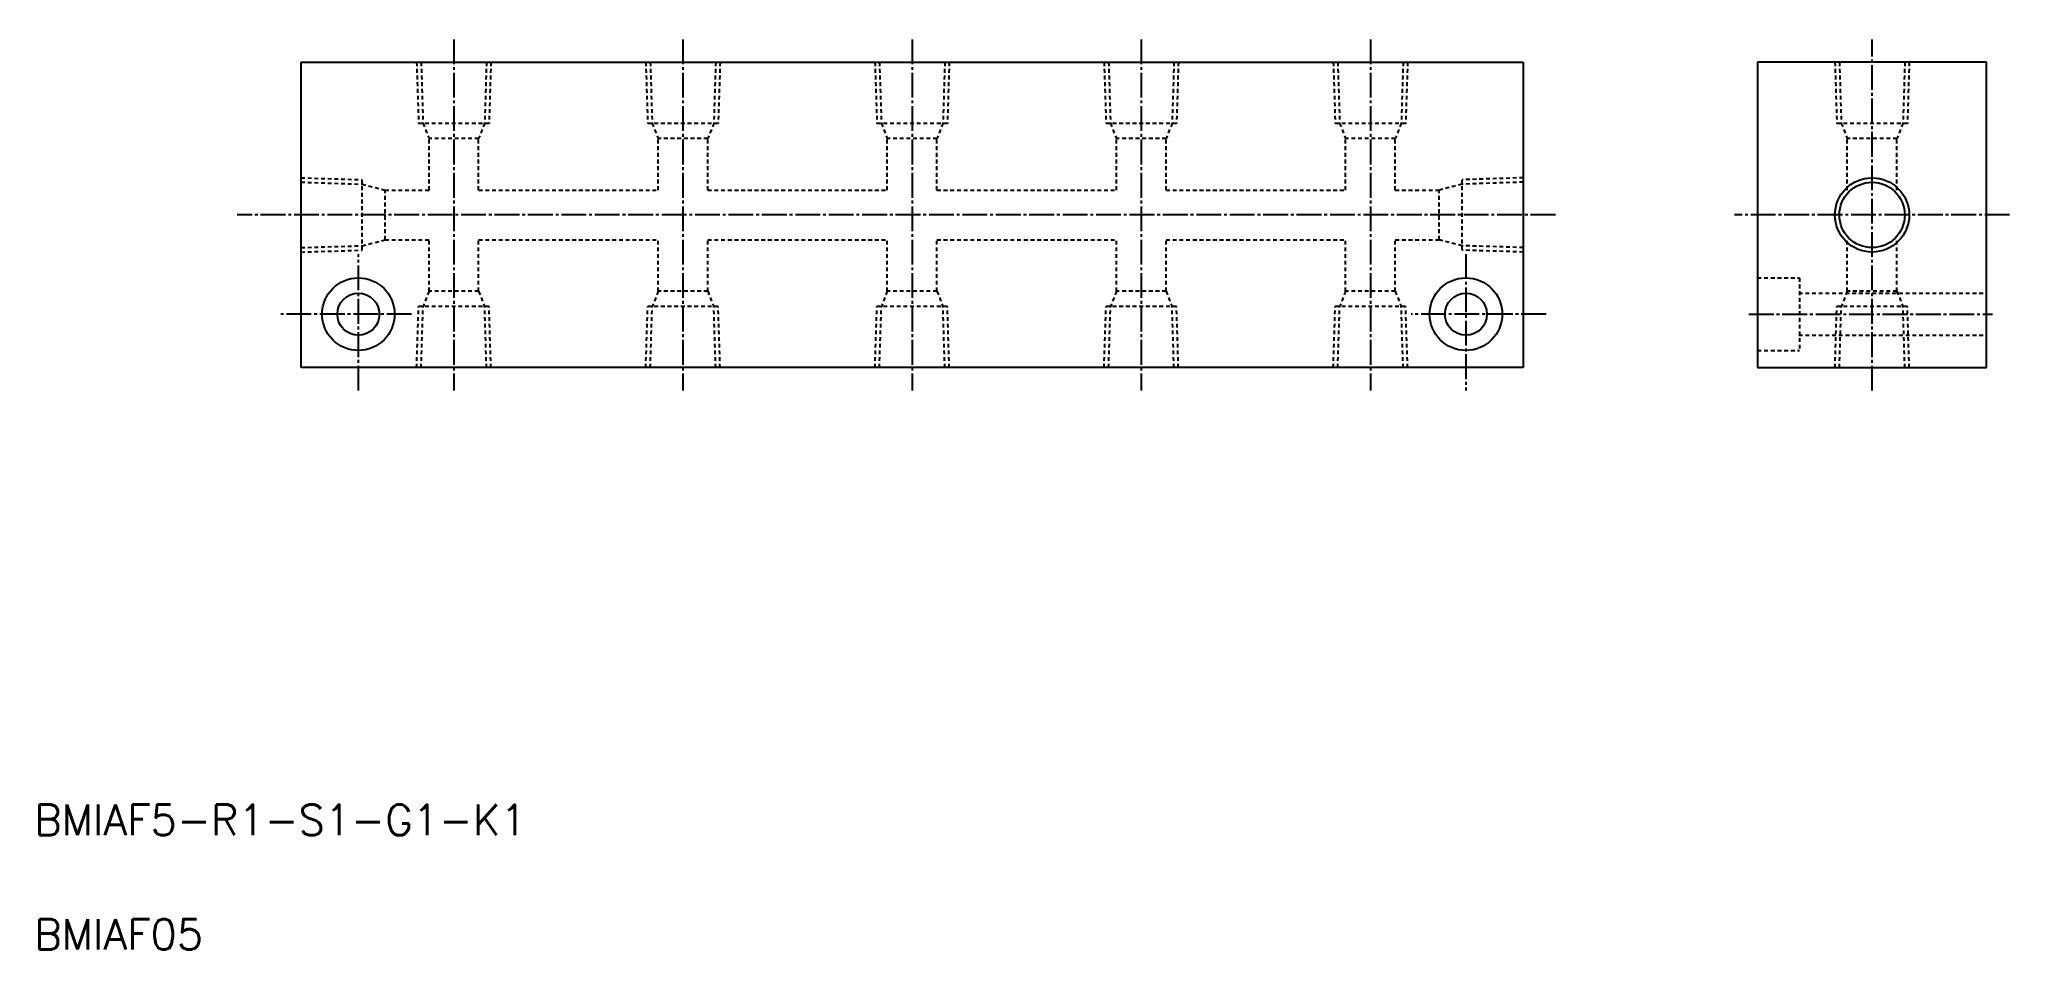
# Model space of a CAD drawing. Extents: x 11 to 269, y 10 to 129.
import ezdxf

# ---------------------------------------------------------------- set-up
doc = ezdxf.new("R2010")
doc.units = 0
doc.header["$LTSCALE"] = 0.25
doc.linetypes.add('CENTER', pattern=[17.5, 13, -1.5, 1.5, -1.5])
doc.linetypes.add('DASHED', pattern=[3.5, 2, -1.5])
doc.layers.get('0').update_dxf_attribs({"linetype": 'CONTINUOUS'})
doc.layers.add('CENTER', color=1, linetype='CENTER')
doc.styles.get("Standard").update_dxf_attribs({"font": 'txt.shx', "height": 3.2})

msp = doc.modelspace()

# ---------------------------------------------------------------- linework, layer by layer
for p, q in [((44.94, 126.25), (204.94, 126.25)), ((44.94, 86.25), (44.94, 126.25)), ((204.94, 126.25), (204.94, 86.25)), ((265.61, 126.25), (235.61, 126.25)), ((235.61, 126.25), (235.61, 86.25)), ((265.61, 86.25), (265.61, 126.25)), ((265.61, 106.25), (265.61, 106.25)), ((265.61, 96.25), (265.61, 96.25)), ((204.94, 86.25), (44.94, 86.25)), ((235.61, 86.25), (265.61, 86.25))]:
    msp.add_line(p, q)
at = {"color": 3, "linetype": 'DASHED'}
for p, q in [((60.07, 126.25), (60.33, 118.25)), ((60.66, 126.25), (60.91, 118.25)), ((69.22, 126.25), (68.97, 118.25)), ((69.8, 126.25), (69.55, 118.25)), ((90.07, 126.25), (90.33, 118.25)), ((90.66, 126.25), (90.91, 118.25)), ((99.22, 126.25), (98.97, 118.25)), ((99.8, 126.25), (99.55, 118.25)), ((120.07, 126.25), (120.33, 118.25)), ((120.66, 126.25), (120.91, 118.25)), ((129.22, 126.25), (128.97, 118.25)), ((129.8, 126.25), (129.55, 118.25)), ((150.07, 126.25), (150.33, 118.25)), ((150.66, 126.25), (150.91, 118.25)), ((159.22, 126.25), (158.97, 118.25)), ((159.8, 126.25), (159.55, 118.25)), ((180.07, 126.25), (180.33, 118.25)), ((180.66, 126.25), (180.91, 118.25)), ((189.22, 126.25), (188.97, 118.25)), ((189.8, 126.25), (189.55, 118.25)), ((245.75, 126.25), (246, 118.25)), ((246.33, 126.25), (246.58, 118.25)), ((254.9, 126.25), (254.65, 118.25)), ((255.48, 126.25), (255.23, 118.25)), ((69.55, 118.25), (60.33, 118.25)), ((60.91, 118.25), (61.69, 116.25)), ((68.19, 116.25), (61.69, 116.25)), ((61.69, 109.5), (61.69, 116.25)), ((68.97, 118.25), (68.19, 116.25)), ((68.19, 109.5), (68.19, 116.25)), ((99.55, 118.25), (90.33, 118.25)), ((90.91, 118.25), (91.69, 116.25)), ((91.69, 109.5), (91.69, 116.25)), ((98.19, 116.25), (91.69, 116.25)), ((98.97, 118.25), (98.19, 116.25)), ((98.19, 109.5), (98.19, 116.25)), ((129.55, 118.25), (120.33, 118.25)), ((120.91, 118.25), (121.69, 116.25)), ((128.19, 116.25), (121.69, 116.25)), ((121.69, 109.5), (121.69, 116.25)), ((128.97, 118.25), (128.19, 116.25)), ((128.19, 109.5), (128.19, 116.25)), ((159.55, 118.25), (150.33, 118.25)), ((150.91, 118.25), (151.69, 116.25)), ((151.69, 109.5), (151.69, 116.25)), ((158.19, 116.25), (151.69, 116.25)), ((158.97, 118.25), (158.19, 116.25)), ((158.19, 109.5), (158.19, 116.25)), ((189.55, 118.25), (180.33, 118.25)), ((180.91, 118.25), (181.69, 116.25)), ((188.19, 116.25), (181.69, 116.25)), ((181.69, 109.5), (181.69, 116.25)), ((188.97, 118.25), (188.19, 116.25)), ((188.19, 109.5), (188.19, 116.25)), ((255.23, 118.25), (246, 118.25)), ((246.58, 118.25), (247.36, 116.25)), ((253.86, 116.25), (247.36, 116.25)), ((247.36, 109.5), (247.36, 116.25)), ((254.65, 118.25), (253.86, 116.25)), ((253.86, 109.5), (253.86, 116.25)), ((44.94, 111.12), (52.94, 110.86)), ((204.94, 111.12), (196.94, 110.86)), ((44.94, 110.54), (52.94, 110.28)), ((52.94, 101.64), (52.94, 110.86)), ((52.94, 110.28), (55.94, 109.5)), ((55.94, 109.5), (61.69, 109.5)), ((55.94, 103), (55.94, 109.5)), ((68.19, 109.5), (91.69, 109.5)), ((98.19, 109.5), (121.69, 109.5)), ((128.19, 109.5), (151.69, 109.5)), ((158.19, 109.5), (181.69, 109.5)), ((188.19, 109.5), (193.94, 109.5)), ((196.94, 110.28), (193.94, 109.5)), ((193.94, 103), (193.94, 109.5)), ((196.94, 101.64), (196.94, 110.86)), ((204.94, 110.54), (196.94, 110.28)), ((44.94, 101.97), (52.94, 102.22)), ((44.94, 101.39), (52.94, 101.64)), ((52.94, 102.22), (55.94, 103)), ((55.94, 103), (61.69, 103)), ((61.69, 96.25), (61.69, 103)), ((68.19, 96.25), (68.19, 103)), ((68.19, 103), (91.69, 103)), ((91.69, 96.25), (91.69, 103)), ((98.19, 103), (121.69, 103)), ((98.19, 96.25), (98.19, 103)), ((121.69, 96.25), (121.69, 103)), ((128.19, 103), (151.69, 103)), ((128.19, 96.25), (128.19, 103)), ((151.69, 96.25), (151.69, 103)), ((158.19, 96.25), (158.19, 103)), ((158.19, 103), (181.69, 103)), ((181.69, 96.25), (181.69, 103)), ((188.19, 96.25), (188.19, 103)), ((188.19, 103), (193.94, 103)), ((196.94, 102.22), (193.94, 103)), ((204.94, 101.97), (196.94, 102.22)), ((204.94, 101.39), (196.94, 101.64)), ((247.36, 96.25), (247.36, 103)), ((253.86, 96.25), (253.86, 103)), ((61.69, 96.25), (60.91, 94.25)), ((68.19, 96.25), (61.69, 96.25)), ((68.19, 96.25), (68.97, 94.25)), ((91.69, 96.25), (90.91, 94.25)), ((98.19, 96.25), (91.69, 96.25)), ((98.19, 96.25), (98.97, 94.25)), ((121.69, 96.25), (120.91, 94.25)), ((128.19, 96.25), (121.69, 96.25)), ((128.19, 96.25), (128.97, 94.25)), ((151.69, 96.25), (150.91, 94.25)), ((158.19, 96.25), (151.69, 96.25)), ((158.19, 96.25), (158.97, 94.25)), ((181.69, 96.25), (180.91, 94.25)), ((188.19, 96.25), (181.69, 96.25)), ((188.19, 96.25), (188.97, 94.25)), ((235.61, 98), (241.11, 98)), ((241.01, 96), (265.61, 96)), ((241.11, 98), (241.11, 88.5)), ((247.36, 96.25), (246.58, 94.25)), ((253.86, 96.25), (247.36, 96.25)), ((253.86, 96.25), (254.65, 94.25)), ((60.07, 86.25), (60.33, 94.25)), ((69.55, 94.25), (60.33, 94.25)), ((60.66, 86.25), (60.91, 94.25)), ((69.22, 86.25), (68.97, 94.25)), ((69.8, 86.25), (69.55, 94.25)), ((90.07, 86.25), (90.33, 94.25)), ((99.55, 94.25), (90.33, 94.25)), ((90.66, 86.25), (90.91, 94.25)), ((99.22, 86.25), (98.97, 94.25)), ((99.8, 86.25), (99.55, 94.25)), ((120.07, 86.25), (120.33, 94.25)), ((129.55, 94.25), (120.33, 94.25)), ((120.66, 86.25), (120.91, 94.25)), ((129.22, 86.25), (128.97, 94.25)), ((129.8, 86.25), (129.55, 94.25)), ((150.07, 86.25), (150.33, 94.25)), ((159.55, 94.25), (150.33, 94.25)), ((150.66, 86.25), (150.91, 94.25)), ((159.22, 86.25), (158.97, 94.25)), ((159.8, 86.25), (159.55, 94.25)), ((180.07, 86.25), (180.33, 94.25)), ((189.55, 94.25), (180.33, 94.25)), ((180.66, 86.25), (180.91, 94.25)), ((189.22, 86.25), (188.97, 94.25)), ((189.8, 86.25), (189.55, 94.25)), ((245.75, 86.25), (246, 94.25)), ((255.23, 94.25), (246, 94.25)), ((246.33, 86.25), (246.58, 94.25)), ((254.9, 86.25), (254.65, 94.25)), ((255.48, 86.25), (255.23, 94.25)), ((241.01, 90.5), (265.61, 90.5)), ((235.61, 88.5), (241.11, 88.5))]:
    msp.add_line(p, q, dxfattribs=at)
at = {"color": 3}
msp.add_circle((250.61, 106.25), 4.86, dxfattribs=at)
for centre, radius in [((250.61, 106.25), 4.28), ((52.44, 93.25), 4.75), ((52.44, 93.25), 2.75), ((197.44, 93.25), 4.75), ((197.44, 93.25), 2.75)]:
    msp.add_circle(centre, radius)
at = {"layer": 'CENTER', "color": 1, "linetype": 'CENTER'}
for p, q in [((64.94, 129.25), (64.94, 83.25)), ((94.94, 129.25), (94.94, 83.25)), ((124.94, 129.25), (124.94, 83.25)), ((154.94, 129.25), (154.94, 83.25)), ((184.94, 129.25), (184.94, 83.25)), ((250.61, 83.25), (250.61, 129.25)), ((209.15, 106.25), (36.59, 106.25)), ((268.61, 106.25), (232.61, 106.25)), ((52.44, 83.25), (52.44, 101.13)), ((197.44, 101.13), (197.44, 83.25)), ((59.41, 93.25), (41.94, 93.25)), ((207.94, 93.25), (190.28, 93.25)), ((234.48, 93.25), (266.37, 93.25))]:
    msp.add_line(p, q, dxfattribs=at)

# ---------------------------------------------------------------- texts
for s, p in [('BMIAF5-R1-S1-G1-K1', (10, 25)), ('BMIAF05', (10, 10))]:
    msp.add_text(s, height=4).set_placement(p)

doc.saveas('drawing.dxf')
